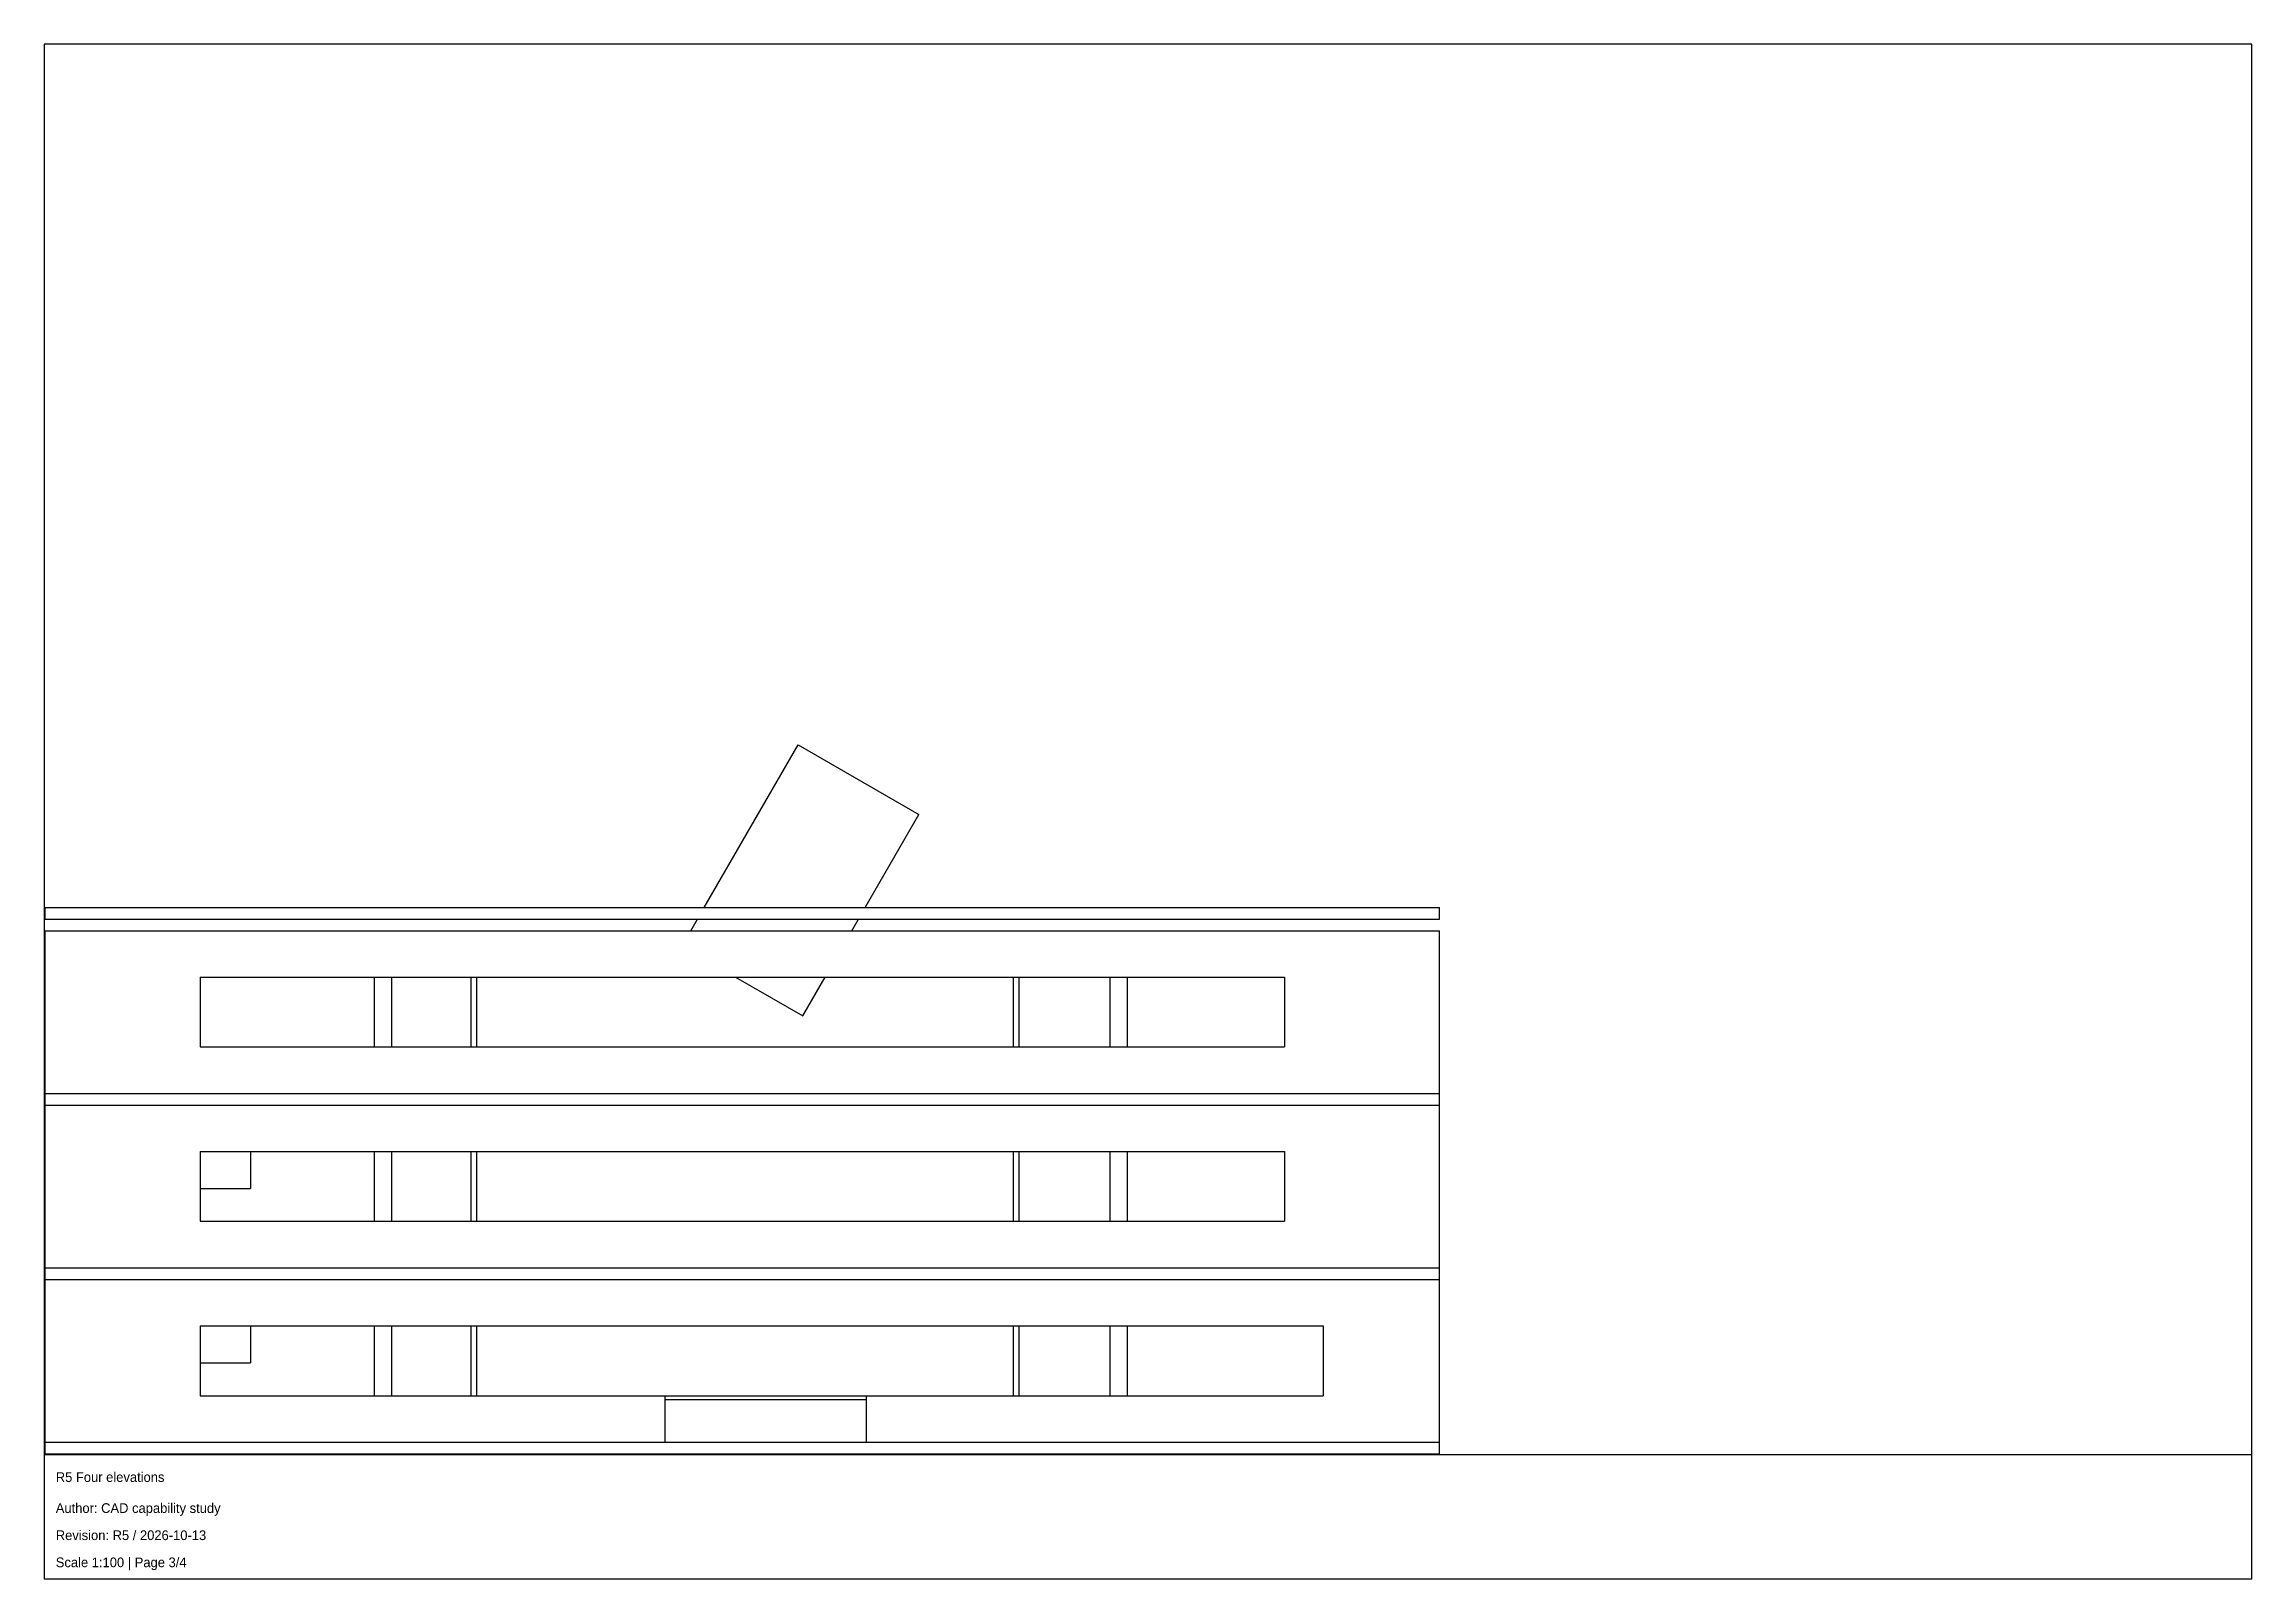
# Model space of a CAD drawing. Header units: millimetres. Extents: x 57240 to 57810, y 12 to 408.
import ezdxf

# ---------------------------------------------------------------- set-up
doc = ezdxf.new("R2010")
doc.units = ezdxf.units.MM
doc.layers.add('90 Derived drawings', color=7, linetype='CONTINUOUS', lineweight=25, true_color=0x202020)
doc.layers.add('Default', color=7, linetype='CONTINUOUS', lineweight=25, true_color=0x4f8cff)

msp = doc.modelspace()

# ---------------------------------------------------------------- linework, layer by layer
at = {"layer": '90 Derived drawings', "linetype": 'CONTINUOUS', "lineweight": 25, "true_color": 0x202020}
for p, q in [((57410.44, 185.25), (57434.66, 227.21)), ((57434.66, 227.21), (57465.84, 209.21)), ((57452, 185.25), (57465.84, 209.21)), ((57240.25, 182.25), (57240.25, 185.25)), ((57240.25, 185.25), (57600.25, 185.25)), ((57600.25, 182.25), (57600.25, 185.25)), ((57240.25, 182.25), (57600.25, 182.25)), ((57240.25, 137.25), (57240.25, 179.25)), ((57240.25, 179.25), (57600.25, 179.25)), ((57406.97, 179.25), (57408.7, 182.25)), ((57448.54, 179.25), (57450.27, 182.25)), ((57600.25, 137.25), (57600.25, 179.25)), ((57280.25, 167.25), (57280.25, 149.25)), ((57280.25, 167.25), (57560.25, 167.25)), ((57325.25, 149.25), (57325.25, 167.25)), ((57329.75, 167.25), (57350.25, 167.25)), ((57329.75, 149.25), (57329.75, 167.25)), ((57350.25, 149.25), (57350.25, 167.25)), ((57351.75, 167.25), (57418.52, 167.25)), ((57351.75, 149.25), (57351.75, 167.25)), ((57418.52, 167.25), (57435.84, 157.25)), ((57435.84, 157.25), (57441.61, 167.25)), ((57441.61, 167.25), (57490.25, 167.25)), ((57490.25, 149.25), (57490.25, 167.25)), ((57491.75, 167.25), (57515.25, 167.25)), ((57491.75, 149.25), (57491.75, 167.25)), ((57515.25, 149.25), (57515.25, 167.25)), ((57519.75, 149.25), (57519.75, 167.25)), ((57560.25, 167.25), (57560.25, 149.25)), ((57280.25, 149.25), (57560.25, 149.25)), ((57329.75, 149.25), (57350.25, 149.25)), ((57351.75, 149.25), (57490.25, 149.25)), ((57491.75, 149.25), (57515.25, 149.25)), ((57240.25, 134.25), (57240.25, 137.25)), ((57240.25, 137.25), (57600.25, 137.25)), ((57240.25, 137.25), (57600.25, 137.25)), ((57600.25, 134.25), (57600.25, 137.25)), ((57240.25, 92.25), (57240.25, 134.25)), ((57240.25, 134.25), (57600.25, 134.25)), ((57240.25, 134.25), (57600.25, 134.25)), ((57600.25, 92.25), (57600.25, 134.25)), ((57280.25, 122.25), (57280.25, 104.25)), ((57280.25, 122.25), (57560.25, 122.25)), ((57293.25, 122.25), (57293.25, 112.75)), ((57325.25, 104.25), (57325.25, 122.25)), ((57329.75, 122.25), (57350.25, 122.25)), ((57329.75, 104.25), (57329.75, 122.25)), ((57350.25, 104.25), (57350.25, 122.25)), ((57351.75, 122.25), (57490.25, 122.25)), ((57351.75, 104.25), (57351.75, 122.25)), ((57490.25, 104.25), (57490.25, 122.25)), ((57491.75, 122.25), (57515.25, 122.25)), ((57491.75, 104.25), (57491.75, 122.25)), ((57515.25, 104.25), (57515.25, 122.25)), ((57519.75, 104.25), (57519.75, 122.25)), ((57560.25, 122.25), (57560.25, 104.25)), ((57280.25, 112.75), (57293.25, 112.75)), ((57280.25, 104.25), (57560.25, 104.25)), ((57329.75, 104.25), (57350.25, 104.25)), ((57351.75, 104.25), (57490.25, 104.25)), ((57491.75, 104.25), (57515.25, 104.25)), ((57240.25, 89.25), (57240.25, 92.25)), ((57240.25, 92.25), (57600.25, 92.25)), ((57240.25, 92.25), (57600.25, 92.25)), ((57600.25, 89.25), (57600.25, 92.25)), ((57240.25, 47.25), (57240.25, 89.25)), ((57240.25, 89.25), (57600.25, 89.25)), ((57240.25, 89.25), (57600.25, 89.25)), ((57600.25, 47.25), (57600.25, 89.25)), ((57280.25, 77.25), (57280.25, 59.25)), ((57280.25, 77.25), (57570.25, 77.25)), ((57293.25, 77.25), (57293.25, 67.75)), ((57325.25, 59.25), (57325.25, 77.25)), ((57329.75, 77.25), (57350.25, 77.25)), ((57329.75, 59.25), (57329.75, 77.25)), ((57350.25, 59.25), (57350.25, 77.25)), ((57351.75, 77.25), (57490.25, 77.25)), ((57351.75, 59.25), (57351.75, 77.25)), ((57490.25, 59.25), (57490.25, 77.25)), ((57491.75, 77.25), (57515.25, 77.25)), ((57491.75, 59.25), (57491.75, 77.25)), ((57515.25, 59.25), (57515.25, 77.25)), ((57519.75, 59.25), (57519.75, 77.25)), ((57570.25, 77.25), (57570.25, 59.25)), ((57280.25, 67.75), (57293.25, 67.75)), ((57280.25, 59.25), (57400.25, 59.25)), ((57400.25, 59.25), (57400.25, 47.25)), ((57400.25, 59.25), (57452.25, 59.25)), ((57400.25, 58.25), (57452.25, 58.25)), ((57452.25, 59.25), (57452.25, 47.25)), ((57452.25, 59.25), (57570.25, 59.25)), ((57240.25, 44.25), (57240.25, 47.25)), ((57240.25, 47.25), (57600.25, 47.25)), ((57240.25, 47.25), (57400.25, 47.25)), ((57452.25, 47.25), (57600.25, 47.25)), ((57600.25, 44.25), (57600.25, 47.25)), ((57240.25, 44.25), (57600.25, 44.25))]:
    msp.add_line(p, q, dxfattribs=at)
at = {"layer": 'Default', "linetype": 'CONTINUOUS', "lineweight": 25, "true_color": 0x4f8cff}
for points in [[(57240, 12), (57810, 12), (57810, 408), (57240, 408)], [(57240, 12), (57810, 12), (57810, 44), (57240, 44)]]:
    msp.add_lwpolyline(points, close=True, dxfattribs=at)

# ---------------------------------------------------------------- texts
for s, p in [('R5 Four elevations', (57243, 37)), ('Author: CAD capability study', (57243, 29)), ('Revision: R5 / 2026-10-13', (57243, 22)), ('Scale 1:100 | Page 3/4', (57243, 15))]:
    msp.add_text(s, height=2.5, dxfattribs=at).set_placement(p)

doc.saveas('drawing.dxf')
